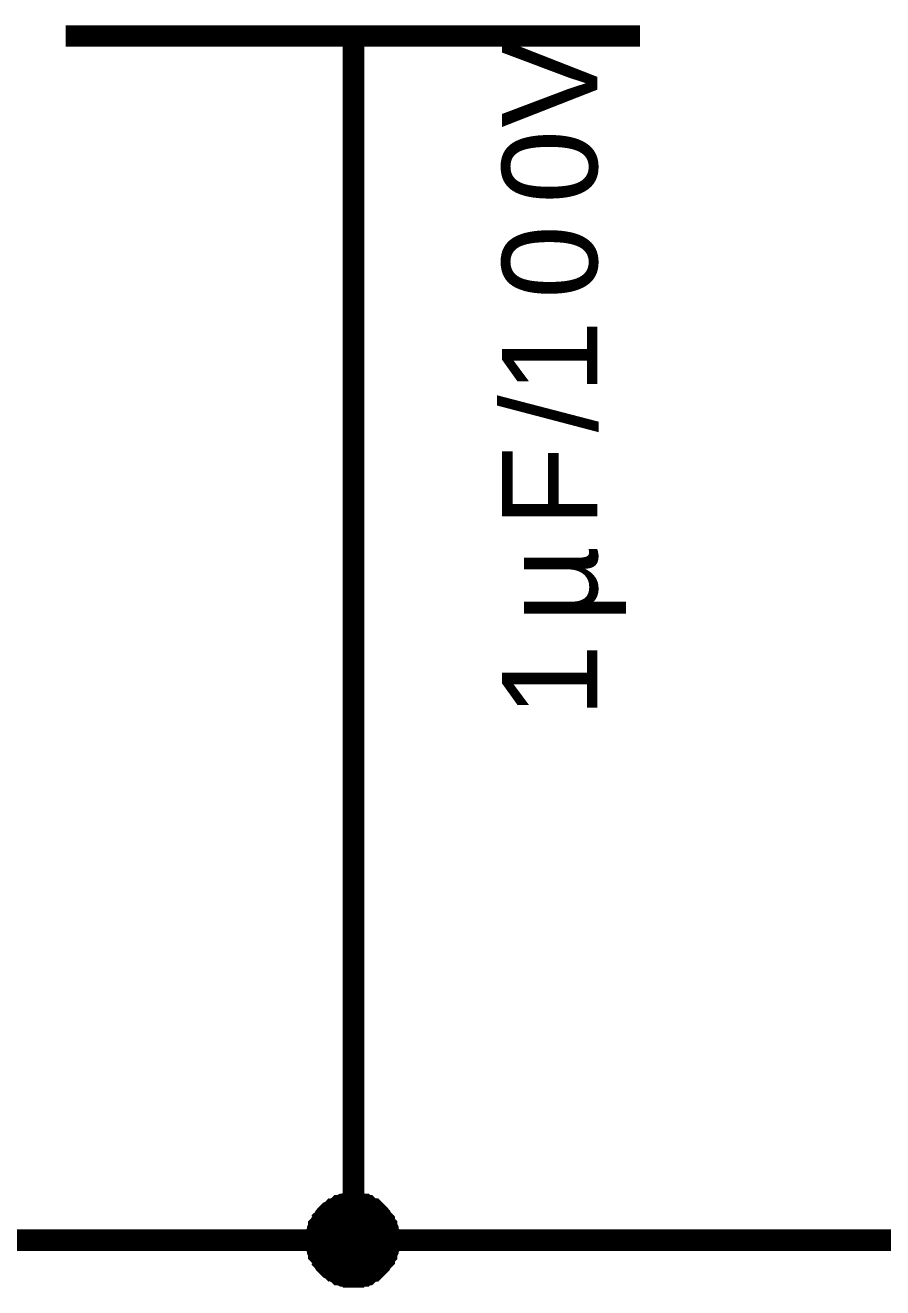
# Model space of a CAD drawing. Header units: millimetres. Extents: x -2024 to 917, y -725 to 13.
# Drawn here: x 287.6 to 299.53, y -219.45 to -201.88 of the extents above; entities that cross this region are included whole.
import ezdxf

# ---------------------------------------------------------------- set-up
doc = ezdxf.new("R2010")
doc.units = ezdxf.units.MM
doc.layers.add('Sheet', color=255, linetype='Continuous')
doc.styles.get("Standard").update_dxf_attribs({"font": 'arial.ttf'})

msp = doc.modelspace()

# ---------------------------------------------------------------- linework, layer by layer
at = {"layer": 'Sheet'}
for points, const_width in [([(288.161, -202.033), (296.156, -202.033)], 0.3), ([(292.167, -202.033), (292.167, -205.047)], 0.3), ([(277.171, -205.047), (277.171, -218.791), (292.167, -218.791), (307.162, -218.791), (319.658, -218.791), (337.136, -218.791)], 0.3), ([(292.167, -205.047), (292.167, -218.791)], 0.3), ([(291.654, -218.791), (291.654, -218.758), (291.654, -218.741), (291.654, -218.708), (291.67, -218.692), (291.67, -218.658), (291.67, -218.642), (291.687, -218.609), (291.687, -218.592), (291.703, -218.576), (291.72, -218.542), (291.736, -218.526), (291.736, -218.509), (291.753, -218.493), (291.77, -218.46), (291.786, -218.443), (291.803, -218.427), (291.819, -218.41), (291.836, -218.393), (291.869, -218.377), (291.885, -218.36), (291.902, -218.36), (291.918, -218.344), (291.952, -218.327), (291.968, -218.311), (291.985, -218.311), (292.018, -218.294), (292.034, -218.294), (292.067, -218.294), (292.084, -218.278), (292.117, -218.278), (292.134, -218.278), (292.167, -218.278)], 0.3), ([(291.654, -218.791), (291.654, -218.758), (291.654, -218.741), (291.654, -218.708), (291.67, -218.692), (291.67, -218.658), (291.67, -218.642), (291.687, -218.609), (291.687, -218.592), (291.703, -218.576), (291.72, -218.542), (291.736, -218.526), (291.736, -218.509), (291.753, -218.493), (291.77, -218.46), (291.786, -218.443), (291.803, -218.427), (291.819, -218.41), (291.836, -218.393), (291.869, -218.377), (291.885, -218.36), (291.902, -218.36), (291.918, -218.344), (291.952, -218.327), (291.968, -218.311), (291.985, -218.311), (292.018, -218.294), (292.034, -218.294), (292.067, -218.294), (292.084, -218.278), (292.117, -218.278), (292.134, -218.278), (292.167, -218.278)], 0.3), ([(291.654, -218.791), (291.654, -218.758), (291.654, -218.741), (291.654, -218.708), (291.67, -218.692), (291.67, -218.658), (291.67, -218.642), (291.687, -218.609), (291.687, -218.592), (291.703, -218.576), (291.72, -218.542), (291.736, -218.526), (291.736, -218.509), (291.753, -218.493), (291.77, -218.46), (291.786, -218.443), (291.803, -218.427), (291.819, -218.41), (291.836, -218.393), (291.869, -218.377), (291.885, -218.36), (291.902, -218.36), (291.918, -218.344), (291.952, -218.327), (291.968, -218.311), (291.985, -218.311), (292.018, -218.294), (292.034, -218.294), (292.067, -218.294), (292.084, -218.278), (292.117, -218.278), (292.134, -218.278), (292.167, -218.278)], 0.3), ([(291.654, -218.791), (291.654, -218.758), (291.654, -218.741), (291.654, -218.708), (291.67, -218.692), (291.67, -218.658), (291.67, -218.642), (291.687, -218.609), (291.687, -218.592), (291.703, -218.576), (291.72, -218.542), (291.736, -218.526), (291.736, -218.509), (291.753, -218.493), (291.77, -218.46), (291.786, -218.443), (291.803, -218.427), (291.819, -218.41), (291.836, -218.393), (291.869, -218.377), (291.885, -218.36), (291.902, -218.36), (291.918, -218.344), (291.952, -218.327), (291.968, -218.311), (291.985, -218.311), (292.018, -218.294), (292.034, -218.294), (292.067, -218.294), (292.084, -218.278), (292.117, -218.278), (292.134, -218.278), (292.167, -218.278)], 0.3), ([(292.167, -218.278), (292.167, -218.278)], 0.3), ([(292.167, -218.278), (292.2, -218.278), (292.216, -218.278), (292.249, -218.278), (292.266, -218.294), (292.299, -218.294), (292.316, -218.294), (292.332, -218.311), (292.365, -218.311), (292.382, -218.327), (292.398, -218.344), (292.432, -218.36), (292.448, -218.36), (292.465, -218.377), (292.481, -218.393), (292.498, -218.41), (292.514, -218.427), (292.531, -218.443), (292.547, -218.46), (292.564, -218.493), (292.581, -218.509), (292.597, -218.526), (292.597, -218.542), (292.614, -218.576), (292.63, -218.592), (292.63, -218.609), (292.647, -218.642), (292.647, -218.658), (292.647, -218.692), (292.663, -218.708), (292.663, -218.741), (292.663, -218.758), (292.663, -218.791)], 0.3), ([(292.167, -218.278), (292.167, -218.278)], 0.3), ([(292.167, -218.278), (292.2, -218.278), (292.216, -218.278), (292.249, -218.278), (292.266, -218.294), (292.299, -218.294), (292.316, -218.294), (292.332, -218.311), (292.365, -218.311), (292.382, -218.327), (292.398, -218.344), (292.432, -218.36), (292.448, -218.36), (292.465, -218.377), (292.481, -218.393), (292.498, -218.41), (292.514, -218.427), (292.531, -218.443), (292.547, -218.46), (292.564, -218.493), (292.581, -218.509), (292.597, -218.526), (292.597, -218.542), (292.614, -218.576), (292.63, -218.592), (292.63, -218.609), (292.647, -218.642), (292.647, -218.658), (292.647, -218.692), (292.663, -218.708), (292.663, -218.741), (292.663, -218.758), (292.663, -218.791)], 0.3), ([(292.167, -218.278), (292.167, -218.278)], 0.3), ([(292.167, -218.278), (292.2, -218.278), (292.216, -218.278), (292.249, -218.278), (292.266, -218.294), (292.299, -218.294), (292.316, -218.294), (292.332, -218.311), (292.365, -218.311), (292.382, -218.327), (292.398, -218.344), (292.432, -218.36), (292.448, -218.36), (292.465, -218.377), (292.481, -218.393), (292.498, -218.41), (292.514, -218.427), (292.531, -218.443), (292.547, -218.46), (292.564, -218.493), (292.581, -218.509), (292.597, -218.526), (292.597, -218.542), (292.614, -218.576), (292.63, -218.592), (292.63, -218.609), (292.647, -218.642), (292.647, -218.658), (292.647, -218.692), (292.663, -218.708), (292.663, -218.741), (292.663, -218.758), (292.663, -218.791)], 0.3), ([(292.167, -218.278), (292.167, -218.278)], 0.3), ([(292.167, -218.278), (292.2, -218.278), (292.216, -218.278), (292.249, -218.278), (292.266, -218.294), (292.299, -218.294), (292.316, -218.294), (292.332, -218.311), (292.365, -218.311), (292.382, -218.327), (292.398, -218.344), (292.432, -218.36), (292.448, -218.36), (292.465, -218.377), (292.481, -218.393), (292.498, -218.41), (292.514, -218.427), (292.531, -218.443), (292.547, -218.46), (292.564, -218.493), (292.581, -218.509), (292.597, -218.526), (292.597, -218.542), (292.614, -218.576), (292.63, -218.592), (292.63, -218.609), (292.647, -218.642), (292.647, -218.658), (292.647, -218.692), (292.663, -218.708), (292.663, -218.741), (292.663, -218.758), (292.663, -218.791)], 0.3), ([(291.654, -218.791), (291.654, -218.758), (291.654, -218.741), (291.654, -218.708), (291.67, -218.692), (291.67, -218.658), (291.67, -218.642), (291.687, -218.609), (291.687, -218.592), (291.703, -218.576), (291.72, -218.542), (291.736, -218.526), (291.736, -218.509), (291.753, -218.493), (291.77, -218.46), (291.786, -218.443), (291.803, -218.427), (291.819, -218.41), (291.836, -218.393), (291.869, -218.377), (291.885, -218.36), (291.902, -218.36), (291.918, -218.344), (291.952, -218.327), (291.968, -218.311), (291.985, -218.311), (292.018, -218.294), (292.034, -218.294), (292.067, -218.294), (292.084, -218.278), (292.117, -218.278), (292.134, -218.278), (292.167, -218.278)], 0.0991), ([(291.654, -218.791), (291.654, -218.758), (291.654, -218.741), (291.654, -218.708), (291.67, -218.692), (291.67, -218.658), (291.67, -218.642), (291.687, -218.609), (291.687, -218.592), (291.703, -218.576), (291.72, -218.542), (291.736, -218.526), (291.736, -218.509), (291.753, -218.493), (291.77, -218.46), (291.786, -218.443), (291.803, -218.427), (291.819, -218.41), (291.836, -218.393), (291.869, -218.377), (291.885, -218.36), (291.902, -218.36), (291.918, -218.344), (291.952, -218.327), (291.968, -218.311), (291.985, -218.311), (292.018, -218.294), (292.034, -218.294), (292.067, -218.294), (292.084, -218.278), (292.117, -218.278), (292.134, -218.278), (292.167, -218.278)], 0.0991), ([(291.654, -218.791), (291.654, -218.758), (291.654, -218.741), (291.654, -218.708), (291.67, -218.692), (291.67, -218.658), (291.67, -218.642), (291.687, -218.609), (291.687, -218.592), (291.703, -218.576), (291.72, -218.542), (291.736, -218.526), (291.736, -218.509), (291.753, -218.493), (291.77, -218.46), (291.786, -218.443), (291.803, -218.427), (291.819, -218.41), (291.836, -218.393), (291.869, -218.377), (291.885, -218.36), (291.902, -218.36), (291.918, -218.344), (291.952, -218.327), (291.968, -218.311), (291.985, -218.311), (292.018, -218.294), (292.034, -218.294), (292.067, -218.294), (292.084, -218.278), (292.117, -218.278), (292.134, -218.278), (292.167, -218.278)], 0.0991), ([(291.654, -218.791), (291.654, -218.758), (291.654, -218.741), (291.654, -218.708), (291.67, -218.692), (291.67, -218.658), (291.67, -218.642), (291.687, -218.609), (291.687, -218.592), (291.703, -218.576), (291.72, -218.542), (291.736, -218.526), (291.736, -218.509), (291.753, -218.493), (291.77, -218.46), (291.786, -218.443), (291.803, -218.427), (291.819, -218.41), (291.836, -218.393), (291.869, -218.377), (291.885, -218.36), (291.902, -218.36), (291.918, -218.344), (291.952, -218.327), (291.968, -218.311), (291.985, -218.311), (292.018, -218.294), (292.034, -218.294), (292.067, -218.294), (292.084, -218.278), (292.117, -218.278), (292.134, -218.278), (292.167, -218.278)], 0.0991), ([(292.167, -218.278), (292.167, -218.278)], 0.0991), ([(292.167, -218.278), (292.2, -218.278), (292.216, -218.278), (292.249, -218.278), (292.266, -218.294), (292.299, -218.294), (292.316, -218.294), (292.332, -218.311), (292.365, -218.311), (292.382, -218.327), (292.398, -218.344), (292.432, -218.36), (292.448, -218.36), (292.465, -218.377), (292.481, -218.393), (292.498, -218.41), (292.514, -218.427), (292.531, -218.443), (292.547, -218.46), (292.564, -218.493), (292.581, -218.509), (292.597, -218.526), (292.597, -218.542), (292.614, -218.576), (292.63, -218.592), (292.63, -218.609), (292.647, -218.642), (292.647, -218.658), (292.647, -218.692), (292.663, -218.708), (292.663, -218.741), (292.663, -218.758), (292.663, -218.791)], 0.0991), ([(292.167, -218.278), (292.167, -218.278)], 0.0991), ([(292.167, -218.278), (292.2, -218.278), (292.216, -218.278), (292.249, -218.278), (292.266, -218.294), (292.299, -218.294), (292.316, -218.294), (292.332, -218.311), (292.365, -218.311), (292.382, -218.327), (292.398, -218.344), (292.432, -218.36), (292.448, -218.36), (292.465, -218.377), (292.481, -218.393), (292.498, -218.41), (292.514, -218.427), (292.531, -218.443), (292.547, -218.46), (292.564, -218.493), (292.581, -218.509), (292.597, -218.526), (292.597, -218.542), (292.614, -218.576), (292.63, -218.592), (292.63, -218.609), (292.647, -218.642), (292.647, -218.658), (292.647, -218.692), (292.663, -218.708), (292.663, -218.741), (292.663, -218.758), (292.663, -218.791)], 0.0991), ([(292.167, -218.278), (292.167, -218.278)], 0.0991), ([(292.167, -218.278), (292.2, -218.278), (292.216, -218.278), (292.249, -218.278), (292.266, -218.294), (292.299, -218.294), (292.316, -218.294), (292.332, -218.311), (292.365, -218.311), (292.382, -218.327), (292.398, -218.344), (292.432, -218.36), (292.448, -218.36), (292.465, -218.377), (292.481, -218.393), (292.498, -218.41), (292.514, -218.427), (292.531, -218.443), (292.547, -218.46), (292.564, -218.493), (292.581, -218.509), (292.597, -218.526), (292.597, -218.542), (292.614, -218.576), (292.63, -218.592), (292.63, -218.609), (292.647, -218.642), (292.647, -218.658), (292.647, -218.692), (292.663, -218.708), (292.663, -218.741), (292.663, -218.758), (292.663, -218.791)], 0.0991), ([(292.167, -218.278), (292.167, -218.278)], 0.0991), ([(292.167, -218.278), (292.2, -218.278), (292.216, -218.278), (292.249, -218.278), (292.266, -218.294), (292.299, -218.294), (292.316, -218.294), (292.332, -218.311), (292.365, -218.311), (292.382, -218.327), (292.398, -218.344), (292.432, -218.36), (292.448, -218.36), (292.465, -218.377), (292.481, -218.393), (292.498, -218.41), (292.514, -218.427), (292.531, -218.443), (292.547, -218.46), (292.564, -218.493), (292.581, -218.509), (292.597, -218.526), (292.597, -218.542), (292.614, -218.576), (292.63, -218.592), (292.63, -218.609), (292.647, -218.642), (292.647, -218.658), (292.647, -218.692), (292.663, -218.708), (292.663, -218.741), (292.663, -218.758), (292.663, -218.791)], 0.0991), ([(292.167, -219.304), (292.134, -219.304), (292.117, -219.304), (292.084, -219.304), (292.067, -219.288), (292.034, -219.288), (292.018, -219.288), (291.985, -219.271), (291.968, -219.271), (291.952, -219.255), (291.918, -219.238), (291.902, -219.221), (291.885, -219.221), (291.869, -219.205), (291.836, -219.188), (291.819, -219.172), (291.803, -219.155), (291.786, -219.139), (291.77, -219.122), (291.753, -219.089), (291.736, -219.072), (291.736, -219.056), (291.72, -219.039), (291.703, -219.006), (291.687, -218.99), (291.687, -218.973), (291.67, -218.94), (291.67, -218.923), (291.67, -218.89), (291.654, -218.874), (291.654, -218.841), (291.654, -218.824), (291.654, -218.791)], 0.3), ([(291.654, -218.791), (291.654, -218.791)], 0.3), ([(292.167, -219.304), (292.134, -219.304), (292.117, -219.304), (292.084, -219.304), (292.067, -219.288), (292.034, -219.288), (292.018, -219.288), (291.985, -219.271), (291.968, -219.271), (291.952, -219.255), (291.918, -219.238), (291.902, -219.221), (291.885, -219.221), (291.869, -219.205), (291.836, -219.188), (291.819, -219.172), (291.803, -219.155), (291.786, -219.139), (291.77, -219.122), (291.753, -219.089), (291.736, -219.072), (291.736, -219.056), (291.72, -219.039), (291.703, -219.006), (291.687, -218.99), (291.687, -218.973), (291.67, -218.94), (291.67, -218.923), (291.67, -218.89), (291.654, -218.874), (291.654, -218.841), (291.654, -218.824), (291.654, -218.791)], 0.3), ([(291.654, -218.791), (291.654, -218.791)], 0.3), ([(292.167, -219.304), (292.134, -219.304), (292.117, -219.304), (292.084, -219.304), (292.067, -219.288), (292.034, -219.288), (292.018, -219.288), (291.985, -219.271), (291.968, -219.271), (291.952, -219.255), (291.918, -219.238), (291.902, -219.221), (291.885, -219.221), (291.869, -219.205), (291.836, -219.188), (291.819, -219.172), (291.803, -219.155), (291.786, -219.139), (291.77, -219.122), (291.753, -219.089), (291.736, -219.072), (291.736, -219.056), (291.72, -219.039), (291.703, -219.006), (291.687, -218.99), (291.687, -218.973), (291.67, -218.94), (291.67, -218.923), (291.67, -218.89), (291.654, -218.874), (291.654, -218.841), (291.654, -218.824), (291.654, -218.791)], 0.3), ([(291.654, -218.791), (291.654, -218.791)], 0.3), ([(292.167, -219.304), (292.134, -219.304), (292.117, -219.304), (292.084, -219.304), (292.067, -219.288), (292.034, -219.288), (292.018, -219.288), (291.985, -219.271), (291.968, -219.271), (291.952, -219.255), (291.918, -219.238), (291.902, -219.221), (291.885, -219.221), (291.869, -219.205), (291.836, -219.188), (291.819, -219.172), (291.803, -219.155), (291.786, -219.139), (291.77, -219.122), (291.753, -219.089), (291.736, -219.072), (291.736, -219.056), (291.72, -219.039), (291.703, -219.006), (291.687, -218.99), (291.687, -218.973), (291.67, -218.94), (291.67, -218.923), (291.67, -218.89), (291.654, -218.874), (291.654, -218.841), (291.654, -218.824), (291.654, -218.791)], 0.3), ([(291.654, -218.791), (291.654, -218.791)], 0.3), ([(292.167, -219.304), (292.134, -219.304), (292.117, -219.304), (292.084, -219.304), (292.067, -219.288), (292.034, -219.288), (292.018, -219.288), (291.985, -219.271), (291.968, -219.271), (291.952, -219.255), (291.918, -219.238), (291.902, -219.221), (291.885, -219.221), (291.869, -219.205), (291.836, -219.188), (291.819, -219.172), (291.803, -219.155), (291.786, -219.139), (291.77, -219.122), (291.753, -219.089), (291.736, -219.072), (291.736, -219.056), (291.72, -219.039), (291.703, -219.006), (291.687, -218.99), (291.687, -218.973), (291.67, -218.94), (291.67, -218.923), (291.67, -218.89), (291.654, -218.874), (291.654, -218.841), (291.654, -218.824), (291.654, -218.791)], 0.0991), ([(291.654, -218.791), (291.654, -218.791)], 0.0991), ([(292.167, -219.304), (292.134, -219.304), (292.117, -219.304), (292.084, -219.304), (292.067, -219.288), (292.034, -219.288), (292.018, -219.288), (291.985, -219.271), (291.968, -219.271), (291.952, -219.255), (291.918, -219.238), (291.902, -219.221), (291.885, -219.221), (291.869, -219.205), (291.836, -219.188), (291.819, -219.172), (291.803, -219.155), (291.786, -219.139), (291.77, -219.122), (291.753, -219.089), (291.736, -219.072), (291.736, -219.056), (291.72, -219.039), (291.703, -219.006), (291.687, -218.99), (291.687, -218.973), (291.67, -218.94), (291.67, -218.923), (291.67, -218.89), (291.654, -218.874), (291.654, -218.841), (291.654, -218.824), (291.654, -218.791)], 0.0991), ([(291.654, -218.791), (291.654, -218.791)], 0.0991), ([(292.167, -219.304), (292.134, -219.304), (292.117, -219.304), (292.084, -219.304), (292.067, -219.288), (292.034, -219.288), (292.018, -219.288), (291.985, -219.271), (291.968, -219.271), (291.952, -219.255), (291.918, -219.238), (291.902, -219.221), (291.885, -219.221), (291.869, -219.205), (291.836, -219.188), (291.819, -219.172), (291.803, -219.155), (291.786, -219.139), (291.77, -219.122), (291.753, -219.089), (291.736, -219.072), (291.736, -219.056), (291.72, -219.039), (291.703, -219.006), (291.687, -218.99), (291.687, -218.973), (291.67, -218.94), (291.67, -218.923), (291.67, -218.89), (291.654, -218.874), (291.654, -218.841), (291.654, -218.824), (291.654, -218.791)], 0.0991), ([(291.654, -218.791), (291.654, -218.791)], 0.0991), ([(292.167, -219.304), (292.134, -219.304), (292.117, -219.304), (292.084, -219.304), (292.067, -219.288), (292.034, -219.288), (292.018, -219.288), (291.985, -219.271), (291.968, -219.271), (291.952, -219.255), (291.918, -219.238), (291.902, -219.221), (291.885, -219.221), (291.869, -219.205), (291.836, -219.188), (291.819, -219.172), (291.803, -219.155), (291.786, -219.139), (291.77, -219.122), (291.753, -219.089), (291.736, -219.072), (291.736, -219.056), (291.72, -219.039), (291.703, -219.006), (291.687, -218.99), (291.687, -218.973), (291.67, -218.94), (291.67, -218.923), (291.67, -218.89), (291.654, -218.874), (291.654, -218.841), (291.654, -218.824), (291.654, -218.791)], 0.0991), ([(291.654, -218.791), (291.654, -218.791)], 0.0991), ([(292.663, -218.791), (292.663, -218.824), (292.663, -218.841), (292.663, -218.874), (292.647, -218.89), (292.647, -218.923), (292.647, -218.94), (292.63, -218.973), (292.63, -218.99), (292.614, -219.006), (292.597, -219.039), (292.597, -219.056), (292.581, -219.072), (292.564, -219.089), (292.547, -219.122), (292.531, -219.139), (292.514, -219.155), (292.498, -219.172), (292.481, -219.188), (292.465, -219.205), (292.448, -219.221), (292.432, -219.221), (292.398, -219.238), (292.382, -219.255), (292.365, -219.271), (292.332, -219.271), (292.316, -219.288), (292.299, -219.288), (292.266, -219.288), (292.249, -219.304), (292.216, -219.304), (292.2, -219.304), (292.167, -219.304)], 0.3), ([(292.663, -218.791), (292.663, -218.824), (292.663, -218.841), (292.663, -218.874), (292.647, -218.89), (292.647, -218.923), (292.647, -218.94), (292.63, -218.973), (292.63, -218.99), (292.614, -219.006), (292.597, -219.039), (292.597, -219.056), (292.581, -219.072), (292.564, -219.089), (292.547, -219.122), (292.531, -219.139), (292.514, -219.155), (292.498, -219.172), (292.481, -219.188), (292.465, -219.205), (292.448, -219.221), (292.432, -219.221), (292.398, -219.238), (292.382, -219.255), (292.365, -219.271), (292.332, -219.271), (292.316, -219.288), (292.299, -219.288), (292.266, -219.288), (292.249, -219.304), (292.216, -219.304), (292.2, -219.304), (292.167, -219.304)], 0.3), ([(292.663, -218.791), (292.663, -218.824), (292.663, -218.841), (292.663, -218.874), (292.647, -218.89), (292.647, -218.923), (292.647, -218.94), (292.63, -218.973), (292.63, -218.99), (292.614, -219.006), (292.597, -219.039), (292.597, -219.056), (292.581, -219.072), (292.564, -219.089), (292.547, -219.122), (292.531, -219.139), (292.514, -219.155), (292.498, -219.172), (292.481, -219.188), (292.465, -219.205), (292.448, -219.221), (292.432, -219.221), (292.398, -219.238), (292.382, -219.255), (292.365, -219.271), (292.332, -219.271), (292.316, -219.288), (292.299, -219.288), (292.266, -219.288), (292.249, -219.304), (292.216, -219.304), (292.2, -219.304), (292.167, -219.304)], 0.3), ([(292.663, -218.791), (292.663, -218.824), (292.663, -218.841), (292.663, -218.874), (292.647, -218.89), (292.647, -218.923), (292.647, -218.94), (292.63, -218.973), (292.63, -218.99), (292.614, -219.006), (292.597, -219.039), (292.597, -219.056), (292.581, -219.072), (292.564, -219.089), (292.547, -219.122), (292.531, -219.139), (292.514, -219.155), (292.498, -219.172), (292.481, -219.188), (292.465, -219.205), (292.448, -219.221), (292.432, -219.221), (292.398, -219.238), (292.382, -219.255), (292.365, -219.271), (292.332, -219.271), (292.316, -219.288), (292.299, -219.288), (292.266, -219.288), (292.249, -219.304), (292.216, -219.304), (292.2, -219.304), (292.167, -219.304)], 0.3), ([(292.663, -218.791), (292.663, -218.824), (292.663, -218.841), (292.663, -218.874), (292.647, -218.89), (292.647, -218.923), (292.647, -218.94), (292.63, -218.973), (292.63, -218.99), (292.614, -219.006), (292.597, -219.039), (292.597, -219.056), (292.581, -219.072), (292.564, -219.089), (292.547, -219.122), (292.531, -219.139), (292.514, -219.155), (292.498, -219.172), (292.481, -219.188), (292.465, -219.205), (292.448, -219.221), (292.432, -219.221), (292.398, -219.238), (292.382, -219.255), (292.365, -219.271), (292.332, -219.271), (292.316, -219.288), (292.299, -219.288), (292.266, -219.288), (292.249, -219.304), (292.216, -219.304), (292.2, -219.304), (292.167, -219.304)], 0.0991), ([(292.663, -218.791), (292.663, -218.824), (292.663, -218.841), (292.663, -218.874), (292.647, -218.89), (292.647, -218.923), (292.647, -218.94), (292.63, -218.973), (292.63, -218.99), (292.614, -219.006), (292.597, -219.039), (292.597, -219.056), (292.581, -219.072), (292.564, -219.089), (292.547, -219.122), (292.531, -219.139), (292.514, -219.155), (292.498, -219.172), (292.481, -219.188), (292.465, -219.205), (292.448, -219.221), (292.432, -219.221), (292.398, -219.238), (292.382, -219.255), (292.365, -219.271), (292.332, -219.271), (292.316, -219.288), (292.299, -219.288), (292.266, -219.288), (292.249, -219.304), (292.216, -219.304), (292.2, -219.304), (292.167, -219.304)], 0.0991), ([(292.663, -218.791), (292.663, -218.824), (292.663, -218.841), (292.663, -218.874), (292.647, -218.89), (292.647, -218.923), (292.647, -218.94), (292.63, -218.973), (292.63, -218.99), (292.614, -219.006), (292.597, -219.039), (292.597, -219.056), (292.581, -219.072), (292.564, -219.089), (292.547, -219.122), (292.531, -219.139), (292.514, -219.155), (292.498, -219.172), (292.481, -219.188), (292.465, -219.205), (292.448, -219.221), (292.432, -219.221), (292.398, -219.238), (292.382, -219.255), (292.365, -219.271), (292.332, -219.271), (292.316, -219.288), (292.299, -219.288), (292.266, -219.288), (292.249, -219.304), (292.216, -219.304), (292.2, -219.304), (292.167, -219.304)], 0.0991), ([(292.663, -218.791), (292.663, -218.824), (292.663, -218.841), (292.663, -218.874), (292.647, -218.89), (292.647, -218.923), (292.647, -218.94), (292.63, -218.973), (292.63, -218.99), (292.614, -219.006), (292.597, -219.039), (292.597, -219.056), (292.581, -219.072), (292.564, -219.089), (292.547, -219.122), (292.531, -219.139), (292.514, -219.155), (292.498, -219.172), (292.481, -219.188), (292.465, -219.205), (292.448, -219.221), (292.432, -219.221), (292.398, -219.238), (292.382, -219.255), (292.365, -219.271), (292.332, -219.271), (292.316, -219.288), (292.299, -219.288), (292.266, -219.288), (292.249, -219.304), (292.216, -219.304), (292.2, -219.304), (292.167, -219.304)], 0.0991), ([(292.663, -218.791), (292.663, -218.791), (292.663, -218.791), (292.663, -218.791), (292.663, -218.791), (292.663, -218.791), (292.663, -218.791), (292.663, -218.791), (292.663, -218.791), (292.663, -218.791), (292.663, -218.791), (292.663, -218.791), (292.663, -218.791), (292.663, -218.791), (292.663, -218.791), (292.663, -218.791), (292.663, -218.791), (292.663, -218.791), (292.663, -218.791), (292.663, -218.791), (292.663, -218.791), (292.663, -218.791), (292.663, -218.791), (292.663, -218.791), (292.663, -218.791), (292.663, -218.791), (292.663, -218.791), (292.663, -218.791), (292.663, -218.791), (292.663, -218.791), (292.663, -218.791), (292.663, -218.791), (292.663, -218.791)], 0.3), ([(292.663, -218.791), (292.663, -218.791)], 0.3), ([(292.663, -218.791), (292.663, -218.791), (292.663, -218.791), (292.663, -218.791), (292.663, -218.791), (292.663, -218.791), (292.663, -218.791), (292.663, -218.791), (292.663, -218.791), (292.663, -218.791), (292.663, -218.791), (292.663, -218.791), (292.663, -218.791), (292.663, -218.791), (292.663, -218.791), (292.663, -218.791), (292.663, -218.791), (292.663, -218.791), (292.663, -218.791), (292.663, -218.791), (292.663, -218.791), (292.663, -218.791), (292.663, -218.791), (292.663, -218.791), (292.663, -218.791), (292.663, -218.791), (292.663, -218.791), (292.663, -218.791), (292.663, -218.791), (292.663, -218.791), (292.663, -218.791), (292.663, -218.791), (292.663, -218.791)], 0.3), ([(292.663, -218.791), (292.663, -218.791)], 0.3), ([(292.663, -218.791), (292.663, -218.791), (292.663, -218.791), (292.663, -218.791), (292.663, -218.791), (292.663, -218.791), (292.663, -218.791), (292.663, -218.791), (292.663, -218.791), (292.663, -218.791), (292.663, -218.791), (292.663, -218.791), (292.663, -218.791), (292.663, -218.791), (292.663, -218.791), (292.663, -218.791), (292.663, -218.791), (292.663, -218.791), (292.663, -218.791), (292.663, -218.791), (292.663, -218.791), (292.663, -218.791), (292.663, -218.791), (292.663, -218.791), (292.663, -218.791), (292.663, -218.791), (292.663, -218.791), (292.663, -218.791), (292.663, -218.791), (292.663, -218.791), (292.663, -218.791), (292.663, -218.791), (292.663, -218.791)], 0.3), ([(292.663, -218.791), (292.663, -218.791)], 0.3), ([(292.663, -218.791), (292.663, -218.791), (292.663, -218.791), (292.663, -218.791), (292.663, -218.791), (292.663, -218.791), (292.663, -218.791), (292.663, -218.791), (292.663, -218.791), (292.663, -218.791), (292.663, -218.791), (292.663, -218.791), (292.663, -218.791), (292.663, -218.791), (292.663, -218.791), (292.663, -218.791), (292.663, -218.791), (292.663, -218.791), (292.663, -218.791), (292.663, -218.791), (292.663, -218.791), (292.663, -218.791), (292.663, -218.791), (292.663, -218.791), (292.663, -218.791), (292.663, -218.791), (292.663, -218.791), (292.663, -218.791), (292.663, -218.791), (292.663, -218.791), (292.663, -218.791), (292.663, -218.791), (292.663, -218.791)], 0.3), ([(292.663, -218.791), (292.663, -218.791)], 0.3), ([(292.663, -218.791), (292.663, -218.791), (292.663, -218.791), (292.663, -218.791), (292.663, -218.791), (292.663, -218.791), (292.663, -218.791), (292.663, -218.791), (292.663, -218.791), (292.663, -218.791), (292.663, -218.791), (292.663, -218.791), (292.663, -218.791), (292.663, -218.791), (292.663, -218.791), (292.663, -218.791), (292.663, -218.791), (292.663, -218.791), (292.663, -218.791), (292.663, -218.791), (292.663, -218.791), (292.663, -218.791), (292.663, -218.791), (292.663, -218.791), (292.663, -218.791), (292.663, -218.791), (292.663, -218.791), (292.663, -218.791), (292.663, -218.791), (292.663, -218.791), (292.663, -218.791), (292.663, -218.791), (292.663, -218.791)], 0.0991), ([(292.663, -218.791), (292.663, -218.791)], 0.0991), ([(292.663, -218.791), (292.663, -218.791), (292.663, -218.791), (292.663, -218.791), (292.663, -218.791), (292.663, -218.791), (292.663, -218.791), (292.663, -218.791), (292.663, -218.791), (292.663, -218.791), (292.663, -218.791), (292.663, -218.791), (292.663, -218.791), (292.663, -218.791), (292.663, -218.791), (292.663, -218.791), (292.663, -218.791), (292.663, -218.791), (292.663, -218.791), (292.663, -218.791), (292.663, -218.791), (292.663, -218.791), (292.663, -218.791), (292.663, -218.791), (292.663, -218.791), (292.663, -218.791), (292.663, -218.791), (292.663, -218.791), (292.663, -218.791), (292.663, -218.791), (292.663, -218.791), (292.663, -218.791), (292.663, -218.791)], 0.0991), ([(292.663, -218.791), (292.663, -218.791)], 0.0991), ([(292.663, -218.791), (292.663, -218.791), (292.663, -218.791), (292.663, -218.791), (292.663, -218.791), (292.663, -218.791), (292.663, -218.791), (292.663, -218.791), (292.663, -218.791), (292.663, -218.791), (292.663, -218.791), (292.663, -218.791), (292.663, -218.791), (292.663, -218.791), (292.663, -218.791), (292.663, -218.791), (292.663, -218.791), (292.663, -218.791), (292.663, -218.791), (292.663, -218.791), (292.663, -218.791), (292.663, -218.791), (292.663, -218.791), (292.663, -218.791), (292.663, -218.791), (292.663, -218.791), (292.663, -218.791), (292.663, -218.791), (292.663, -218.791), (292.663, -218.791), (292.663, -218.791), (292.663, -218.791), (292.663, -218.791)], 0.0991), ([(292.663, -218.791), (292.663, -218.791)], 0.0991), ([(292.663, -218.791), (292.663, -218.791), (292.663, -218.791), (292.663, -218.791), (292.663, -218.791), (292.663, -218.791), (292.663, -218.791), (292.663, -218.791), (292.663, -218.791), (292.663, -218.791), (292.663, -218.791), (292.663, -218.791), (292.663, -218.791), (292.663, -218.791), (292.663, -218.791), (292.663, -218.791), (292.663, -218.791), (292.663, -218.791), (292.663, -218.791), (292.663, -218.791), (292.663, -218.791), (292.663, -218.791), (292.663, -218.791), (292.663, -218.791), (292.663, -218.791), (292.663, -218.791), (292.663, -218.791), (292.663, -218.791), (292.663, -218.791), (292.663, -218.791), (292.663, -218.791), (292.663, -218.791), (292.663, -218.791)], 0.0991), ([(292.663, -218.791), (292.663, -218.791)], 0.0991)]:
    msp.add_lwpolyline(points, dxfattribs=dict(at, const_width=const_width))
at = {"layer": 'Sheet', "const_width": 0.508}
msp.add_lwpolyline([(291.835, -218.782, 1), (292.343, -218.782, 1)], format="xyb", close=True, dxfattribs=at)

# ---------------------------------------------------------------- texts
at = {"layer": 'Sheet'}
for s, p in [('V', (295.56, -203.308)), ('0', (295.56, -204.368)), ('0', (295.56, -205.693)), ('1', (295.56, -207.018)), ('/', (295.56, -207.547)), ('F', (295.56, -208.872)), ('µ', (295.56, -210.197)), ('1', (295.56, -211.522))]:
    msp.add_text(s, height=1.325, rotation=90, dxfattribs=at).set_placement(p)

doc.saveas('drawing.dxf')
